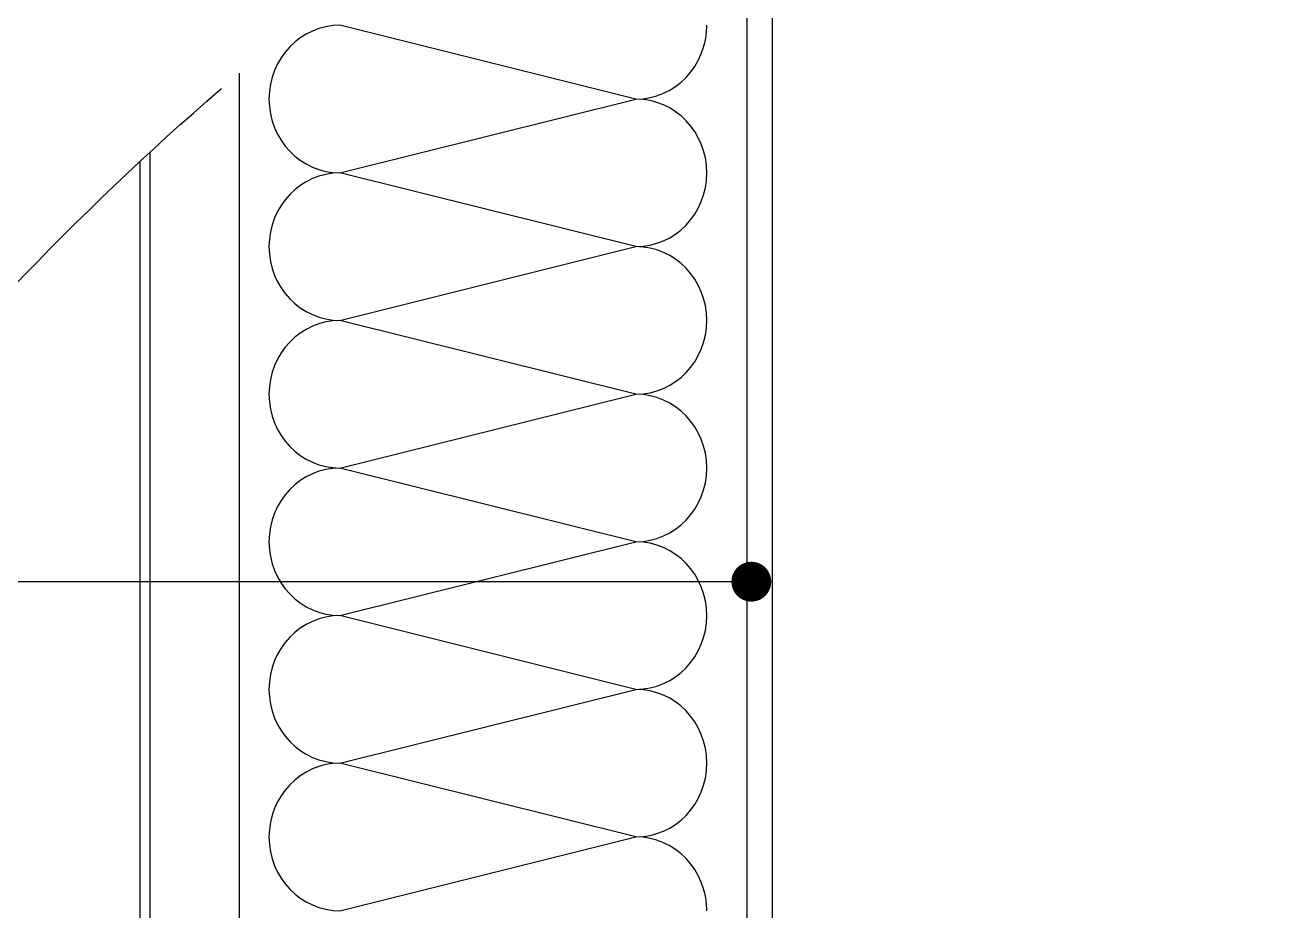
# Model space of a CAD drawing. Extents: x 198753 to 882193, y -399300 to 132460.
# Drawn here: x 345966 to 346474, y -186654 to -186298 of the extents above; entities that cross this region are included whole.
import ezdxf

# ---------------------------------------------------------------- set-up
doc = ezdxf.new("R2010")
doc.units = 0
doc.header["$LTSCALE"] = 1000
doc.header["$MEASUREMENT"] = 0
doc.linetypes.add('DASH', pattern=[0.35, 0.25, -0.1])
for name, color, linetype in [('01-标注_符号', 200, 'Continuous'), ('A-D-金属剖线', 200, 'Continuous'), ('A-SUR_保温', 222, 'Continuous'), ('D_铝板', 181, 'Continuous')]:
    doc.layers.add(name, color=color, linetype=linetype)

# ---------------------------------------------------------------- blocks, each defined once
blk = doc.blocks.new('A$C440A718A')
at = {"layer": '01-标注_符号'}
blk.add_line((7.382, 58.541), (-22.769, 58.541), dxfattribs=at)
at = {"layer": '01-标注_符号', "const_width": 0.4}
blk.add_lwpolyline([(7.582, 58.541, 1), (7.182, 58.541, 1)], format="xyb", close=True, dxfattribs=at)
blk = doc.blocks.new('$LinePat$岩棉板')
at = {"color": 0}
for p, q in [((0, -17), (12, -67)), ((12, -67), (24, -17))]:
    blk.add_line(p, q, dxfattribs=at)
for centre, start, end in [((12, -17), 0, 180), ((0, -67), 270, 0), ((24, -67), 180, 270)]:
    blk.add_arc(centre, 12, start, end, dxfattribs=at)
at = {"layer": 'Defpoints'}
blk.add_point((0, 0.15), dxfattribs=at)
at = {"layer": 'Defpoints', "color": 0}
blk.add_point((24, -84), dxfattribs=at)
blk = doc.blocks.new('halksjdhasjkld')
at = {"layer": 'A-D-金属剖线'}
for p, q in [((62347.64, 21652.77), (62347.64, 20996.95)), ((62337.64, 20996.95), (62337.64, 21647.39)), ((62133.64, 20992.95), (62133.64, 21507.32)), ((62097.64, 21475.42), (62097.64, 20996.95)), ((62093.64, 21471.71), (62093.64, 20994.95))]:
    blk.add_line(p, q, dxfattribs=at)
at = {"layer": 'A-SUR_保温', "linetype": 'DASH'}
blk.add_circle((62911.28, 20593.38), 1200, dxfattribs=at)
at = {"xscale": 20, "yscale": 20, "zscale": 20}
blk.add_blockref('A$C440A718A', (62191.63, 20132.16), dxfattribs=at)
at = {"layer": 'A-SUR_保温', "xscale": 2.470174735626152, "yscale": 2.376758024930287, "zscale": 2.376758024930287, "rotation": 90}
for p in [(62133.64, 21467.22), (62133.64, 21407.94), (62133.64, 21348.65), (62133.64, 21289.37), (62133.64, 21230.09), (62133.64, 21170.8)]:
    blk.add_blockref('$LinePat$岩棉板', p, dxfattribs=at)

msp = doc.modelspace()

# ---------------------------------------------------------------- block references
at = {"layer": 'D_铝板'}
msp.add_blockref('halksjdhasjkld', (283918.56, -207824.44), dxfattribs=at)

doc.saveas('drawing.dxf')
